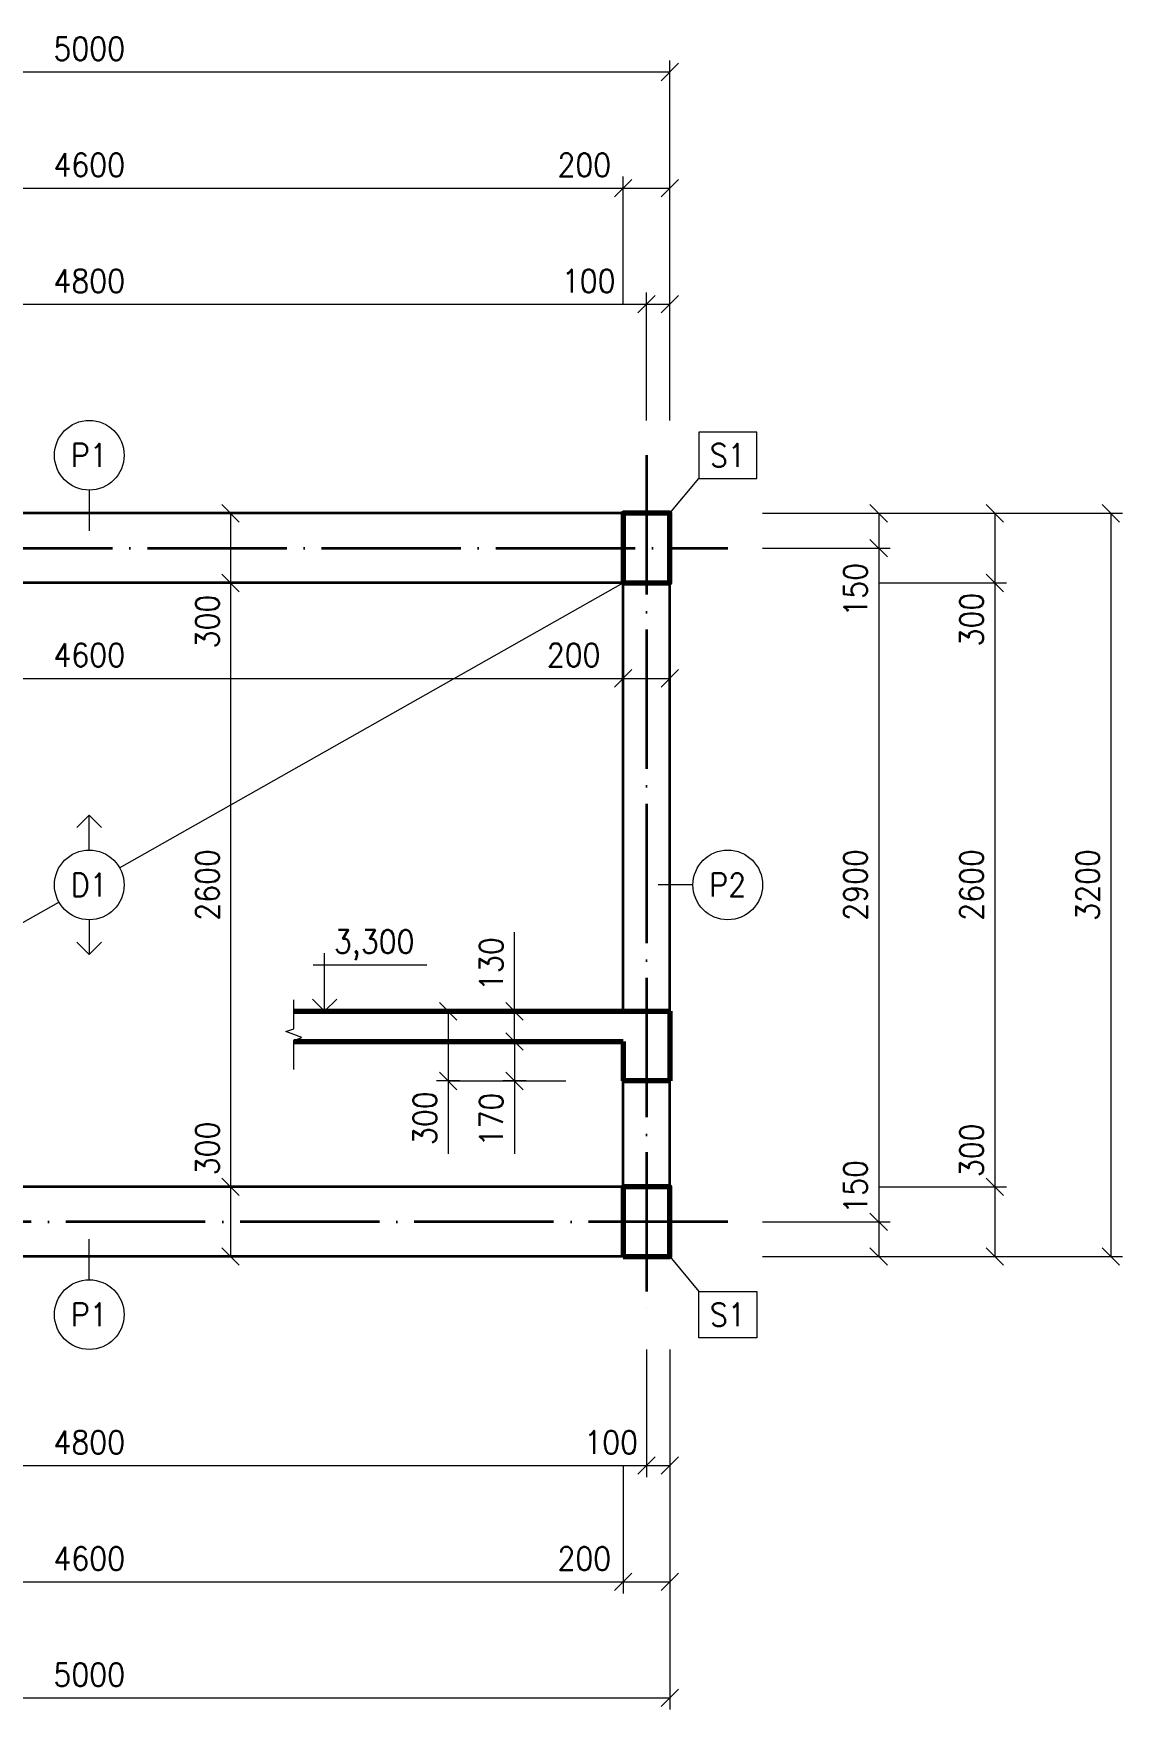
# Model space of a CAD drawing. Header units: millimetres. Extents: x 12191 to 26296, y 7885 to 15101.
# Drawn here: x 16516 to 21206, y 7885 to 15101 of the extents above; entities that cross this region are included whole.
import ezdxf

# ---------------------------------------------------------------- set-up
doc = ezdxf.new("R2010")
doc.units = ezdxf.units.MM
doc.header["$LTSCALE"] = 25
doc.header["$MEASUREMENT"] = 0
doc.linetypes.add('ACAD_ISO04W100', pattern=[30, 24, -3, 0, -3])
for name, color, linetype, lineweight in [('0.18', 51, 'Continuous', 18), ('0.25', 7, 'Continuous', 25), ('0.35', 6, 'Continuous', 35), ('0.7', 30, 'Continuous', 70)]:
    doc.layers.add(name, color=color, linetype=linetype, lineweight=lineweight)
doc.styles.add('MyTextStyle', font='romans.shx', dxfattribs={"width": 0.9})
doc.dimstyles.new('Standard SK ext', dxfattribs={"dimtxt": 100, "dimasz": 75, "dimexe": 50, "dimexo": 0, "dimgap": 50, "dimtad": 1, "dimdec": 0, "dimrnd": 5, "dimzin": 0, "dimdsep": 46, "dimtxsty": 'MyTextStyle', "dimblk": 'OBLIQUE', "dimcen": 0, "dimclrd": 51, "dimclre": 51, "dimadec": 0, "dimazin": 0, "dimtfac": 1, "dimtdec": 0, "dimtofl": 0, "dimtmove": 0, "dimatfit": 2, "dimfxl": 500, "dimfxlon": 1, "dimtolj": 1, "dimtzin": 0, "dimlwd": 18, "dimlwe": 18, "dimarcsym": 0})
doc.dimstyles.new('Standard SK int', dxfattribs={"dimtxt": 100, "dimasz": 75, "dimexe": 50, "dimexo": 0, "dimgap": 50, "dimtad": 1, "dimdec": 0, "dimrnd": 5, "dimzin": 0, "dimtxsty": 'MyTextStyle', "dimblk": 'OBLIQUE', "dimcen": 0, "dimclrd": 51, "dimclre": 51, "dimadec": 0, "dimazin": 1, "dimtm": 1e-09, "dimtfac": 1, "dimtdec": 0, "dimtofl": 0, "dimtmove": 0, "dimatfit": 2, "dimfxl": 50, "dimfxlon": 1, "dimtfill": 1, "dimtfillclr": 250, "dimtolj": 1, "dimtzin": 0, "dimlwd": 18, "dimlwe": 18, "dimarcsym": 0})

# ---------------------------------------------------------------- blocks, each defined once
blk = doc.blocks.new('_Oblique')
at = {"color": 0, "linetype": 'ByBlock', "lineweight": -2}
blk.add_line((-0.5, -0.5), (0.5, 0.5), dxfattribs=at)
blk = doc.blocks.new('*D2')
at = {"layer": '0.25', "color": 51, "linetype": 'Continuous', "lineweight": 18, "transparency": 16777216}
for p, q in [((14356.3, 9435.3), (14356.3, 8885.3)), ((19156.3, 9435.3), (19156.3, 8885.3)), ((14356.3, 8935.3), (19156.3, 8935.3))]:
    blk.add_line(p, q, dxfattribs=at)
at = {"layer": 'Defpoints', "color": 0, "linetype": 'Continuous', "transparency": 16777216}
for p in [(14356.3, 9935.3), (19156.3, 9935.3), (19156.3, 8935.3)]:
    blk.add_point(p, dxfattribs=at)
at = {"layer": '0.25', "color": 51, "linetype": 'Continuous', "lineweight": 18, "transparency": 16777216, "xscale": 75, "yscale": 75, "zscale": 75, "rotation": 180}
blk.add_blockref('_Oblique', (14356.3, 8935.3), dxfattribs=at)
at = {"layer": '0.25', "color": 51, "linetype": 'Continuous', "lineweight": 18, "transparency": 16777216, "xscale": 75, "yscale": 75, "zscale": 75}
blk.add_blockref('_Oblique', (19156.3, 8935.3), dxfattribs=at)
at = {"layer": '0.25', "color": 0, "linetype": 'Continuous', "transparency": 16777216, "insert": (16756.3, 9035.3), "char_height": 100, "attachment_point": 5, "style": 'MyTextStyle'}
blk.add_mtext('\\A1;4800', dxfattribs=at)
blk = doc.blocks.new('*D3')
at = {"layer": '0.25', "color": 51, "linetype": 'Continuous', "lineweight": 18, "transparency": 16777216}
for p, q in [((19156.3, 9435.3), (19156.3, 8885.3)), ((19256.3, 9435.3), (19256.3, 8885.3)), ((19156.3, 8935.3), (19256.3, 8935.3))]:
    blk.add_line(p, q, dxfattribs=at)
at = {"layer": 'Defpoints', "color": 0, "linetype": 'Continuous', "transparency": 16777216}
for p in [(19156.3, 9935.3), (19256.3, 9935.3), (19256.3, 8935.3)]:
    blk.add_point(p, dxfattribs=at)
at = {"layer": '0.25', "color": 51, "linetype": 'Continuous', "lineweight": 18, "transparency": 16777216, "xscale": 75, "yscale": 75, "zscale": 75, "rotation": 180}
blk.add_blockref('_Oblique', (19156.3, 8935.3), dxfattribs=at)
at = {"layer": '0.25', "color": 51, "linetype": 'Continuous', "lineweight": 18, "transparency": 16777216, "xscale": 75, "yscale": 75, "zscale": 75}
blk.add_blockref('_Oblique', (19256.3, 8935.3), dxfattribs=at)
at = {"layer": '0.25', "color": 0, "linetype": 'Continuous', "transparency": 16777216, "insert": (19004, 9035.3), "char_height": 100, "attachment_point": 5, "style": 'MyTextStyle'}
blk.add_mtext('\\A1;100', dxfattribs=at)
blk = doc.blocks.new('*D6')
at = {"layer": '0.25', "color": 51, "linetype": 'Continuous', "lineweight": 18, "transparency": 16777216}
for p, q in [((14456.3, 8935.3), (14456.3, 8385.3)), ((19056.3, 8935.3), (19056.3, 8385.3)), ((14456.3, 8435.3), (19056.3, 8435.3))]:
    blk.add_line(p, q, dxfattribs=at)
at = {"layer": 'Defpoints', "color": 0, "linetype": 'Continuous', "transparency": 16777216}
for p in [(14456.3, 9893.4), (19056.3, 9893.4), (19056.3, 8435.3)]:
    blk.add_point(p, dxfattribs=at)
at = {"layer": '0.25', "color": 51, "linetype": 'Continuous', "lineweight": 18, "transparency": 16777216, "xscale": 75, "yscale": 75, "zscale": 75, "rotation": 180}
blk.add_blockref('_Oblique', (14456.3, 8435.3), dxfattribs=at)
at = {"layer": '0.25', "color": 51, "linetype": 'Continuous', "lineweight": 18, "transparency": 16777216, "xscale": 75, "yscale": 75, "zscale": 75}
blk.add_blockref('_Oblique', (19056.3, 8435.3), dxfattribs=at)
at = {"layer": '0.25', "color": 0, "linetype": 'Continuous', "transparency": 16777216, "insert": (16756.3, 8535.3), "char_height": 100, "attachment_point": 5, "style": 'MyTextStyle'}
blk.add_mtext('\\A1;4600', dxfattribs=at)
blk = doc.blocks.new('*D7')
at = {"layer": '0.25', "color": 51, "linetype": 'Continuous', "lineweight": 18, "transparency": 16777216}
for p, q in [((19056.3, 8935.3), (19056.3, 8385.3)), ((19256.3, 8935.3), (19256.3, 8385.3)), ((19056.3, 8435.3), (19256.3, 8435.3))]:
    blk.add_line(p, q, dxfattribs=at)
at = {"layer": 'Defpoints', "color": 0, "linetype": 'Continuous', "transparency": 16777216}
for p in [(19056.3, 9893.4), (19256.3, 9893.4), (19256.3, 8435.3)]:
    blk.add_point(p, dxfattribs=at)
at = {"layer": '0.25', "color": 51, "linetype": 'Continuous', "lineweight": 18, "transparency": 16777216, "xscale": 75, "yscale": 75, "zscale": 75, "rotation": 180}
blk.add_blockref('_Oblique', (19056.3, 8435.3), dxfattribs=at)
at = {"layer": '0.25', "color": 51, "linetype": 'Continuous', "lineweight": 18, "transparency": 16777216, "xscale": 75, "yscale": 75, "zscale": 75}
blk.add_blockref('_Oblique', (19256.3, 8435.3), dxfattribs=at)
at = {"layer": '0.25', "color": 0, "linetype": 'Continuous', "transparency": 16777216, "insert": (18888.5, 8535.3), "char_height": 100, "attachment_point": 5, "style": 'MyTextStyle'}
blk.add_mtext('\\A1;200', dxfattribs=at)
blk = doc.blocks.new('*D8')
at = {"layer": '0.25', "color": 51, "linetype": 'Continuous', "lineweight": 18, "transparency": 16777216}
for p, q in [((14256.3, 8435.3), (14256.3, 7885.3)), ((19256.3, 8435.3), (19256.3, 7885.3)), ((14256.3, 7935.3), (19256.3, 7935.3))]:
    blk.add_line(p, q, dxfattribs=at)
at = {"layer": 'Defpoints', "color": 0, "linetype": 'Continuous', "transparency": 16777216}
for p in [(14256.3, 9935.3), (19256.3, 9935.3), (19256.3, 7935.3)]:
    blk.add_point(p, dxfattribs=at)
at = {"layer": '0.25', "color": 51, "linetype": 'Continuous', "lineweight": 18, "transparency": 16777216, "xscale": 75, "yscale": 75, "zscale": 75, "rotation": 180}
blk.add_blockref('_Oblique', (14256.3, 7935.3), dxfattribs=at)
at = {"layer": '0.25', "color": 51, "linetype": 'Continuous', "lineweight": 18, "transparency": 16777216, "xscale": 75, "yscale": 75, "zscale": 75}
blk.add_blockref('_Oblique', (19256.3, 7935.3), dxfattribs=at)
at = {"layer": '0.25', "color": 0, "linetype": 'Continuous', "transparency": 16777216, "insert": (16756.3, 8035.3), "char_height": 100, "attachment_point": 5, "style": 'MyTextStyle'}
blk.add_mtext('\\A1;5000', dxfattribs=at)
blk = doc.blocks.new('*D13')
at = {"layer": '0.25', "color": 51, "linetype": 'Continuous', "lineweight": 18, "transparency": 16777216}
for p, q in [((14356.3, 13435.3), (14356.3, 13985.3)), ((14356.3, 13935.3), (19156.3, 13935.3)), ((19156.3, 13435.3), (19156.3, 13985.3))]:
    blk.add_line(p, q, dxfattribs=at)
at = {"layer": 'Defpoints', "color": 0, "linetype": 'Continuous', "transparency": 16777216}
for p in [(19156.3, 13935.3), (14356.3, 12935.3), (19156.3, 12935.3)]:
    blk.add_point(p, dxfattribs=at)
at = {"layer": '0.25', "color": 51, "linetype": 'Continuous', "lineweight": 18, "transparency": 16777216, "xscale": 75, "yscale": 75, "zscale": 75, "rotation": 180}
blk.add_blockref('_Oblique', (14356.3, 13935.3), dxfattribs=at)
at = {"layer": '0.25', "color": 51, "linetype": 'Continuous', "lineweight": 18, "transparency": 16777216, "xscale": 75, "yscale": 75, "zscale": 75}
blk.add_blockref('_Oblique', (19156.3, 13935.3), dxfattribs=at)
at = {"layer": '0.25', "color": 0, "linetype": 'Continuous', "transparency": 16777216, "insert": (16756.3, 14035.3), "char_height": 100, "attachment_point": 5, "style": 'MyTextStyle'}
blk.add_mtext('\\A1;4800', dxfattribs=at)
blk = doc.blocks.new('*D14')
at = {"layer": '0.25', "color": 51, "linetype": 'Continuous', "lineweight": 18, "transparency": 16777216}
for p, q in [((18748, 13935.3), (19156.3, 13935.3)), ((19156.3, 13435.3), (19156.3, 13985.3)), ((19156.3, 13935.3), (19256.3, 13935.3)), ((19256.3, 13435.3), (19256.3, 13985.3))]:
    blk.add_line(p, q, dxfattribs=at)
at = {"layer": 'Defpoints', "color": 0, "linetype": 'Continuous', "transparency": 16777216}
for p in [(19256.3, 13935.3), (19156.3, 12935.3), (19256.3, 12935.3)]:
    blk.add_point(p, dxfattribs=at)
at = {"layer": '0.25', "color": 51, "linetype": 'Continuous', "lineweight": 18, "transparency": 16777216, "xscale": 75, "yscale": 75, "zscale": 75, "rotation": 180}
blk.add_blockref('_Oblique', (19156.3, 13935.3), dxfattribs=at)
at = {"layer": '0.25', "color": 51, "linetype": 'Continuous', "lineweight": 18, "transparency": 16777216, "xscale": 75, "yscale": 75, "zscale": 75}
blk.add_blockref('_Oblique', (19256.3, 13935.3), dxfattribs=at)
at = {"layer": '0.25', "color": 0, "linetype": 'Continuous', "transparency": 16777216, "insert": (18907.3, 14035.3), "char_height": 100, "attachment_point": 5, "style": 'MyTextStyle'}
blk.add_mtext('\\A1;100', dxfattribs=at)
blk = doc.blocks.new('*D11')
at = {"layer": '0.25', "color": 51, "linetype": 'Continuous', "lineweight": 18, "transparency": 16777216}
for p, q in [((14456.3, 13935.3), (14456.3, 14485.3)), ((14456.3, 14435.3), (19056.3, 14435.3)), ((19056.3, 13935.3), (19056.3, 14485.3))]:
    blk.add_line(p, q, dxfattribs=at)
at = {"layer": 'Defpoints', "color": 0, "linetype": 'Continuous', "transparency": 16777216}
for p in [(19056.3, 14435.3), (14456.3, 12977.3), (19056.3, 12977.3)]:
    blk.add_point(p, dxfattribs=at)
at = {"layer": '0.25', "color": 51, "linetype": 'Continuous', "lineweight": 18, "transparency": 16777216, "xscale": 75, "yscale": 75, "zscale": 75, "rotation": 180}
blk.add_blockref('_Oblique', (14456.3, 14435.3), dxfattribs=at)
at = {"layer": '0.25', "color": 51, "linetype": 'Continuous', "lineweight": 18, "transparency": 16777216, "xscale": 75, "yscale": 75, "zscale": 75}
blk.add_blockref('_Oblique', (19056.3, 14435.3), dxfattribs=at)
at = {"layer": '0.25', "color": 0, "linetype": 'Continuous', "transparency": 16777216, "insert": (16756.3, 14535.3), "char_height": 100, "attachment_point": 5, "style": 'MyTextStyle'}
blk.add_mtext('\\A1;4600', dxfattribs=at)
blk = doc.blocks.new('*D9')
at = {"layer": '0.25', "color": 51, "linetype": 'Continuous', "lineweight": 18, "transparency": 16777216}
for p, q in [((19056.3, 13935.3), (19056.3, 14485.3)), ((19056.3, 14435.3), (19256.3, 14435.3)), ((19256.3, 13935.3), (19256.3, 14485.3))]:
    blk.add_line(p, q, dxfattribs=at)
at = {"layer": 'Defpoints', "color": 0, "linetype": 'Continuous', "transparency": 16777216}
for p in [(19256.3, 14435.3), (19056.3, 12977.3), (19256.3, 12977.3)]:
    blk.add_point(p, dxfattribs=at)
at = {"layer": '0.25', "color": 51, "linetype": 'Continuous', "lineweight": 18, "transparency": 16777216, "xscale": 75, "yscale": 75, "zscale": 75, "rotation": 180}
blk.add_blockref('_Oblique', (19056.3, 14435.3), dxfattribs=at)
at = {"layer": '0.25', "color": 51, "linetype": 'Continuous', "lineweight": 18, "transparency": 16777216, "xscale": 75, "yscale": 75, "zscale": 75}
blk.add_blockref('_Oblique', (19256.3, 14435.3), dxfattribs=at)
at = {"layer": '0.25', "color": 0, "linetype": 'Continuous', "transparency": 16777216, "insert": (18888.5, 14535.3), "char_height": 100, "attachment_point": 5, "style": 'MyTextStyle'}
blk.add_mtext('\\A1;200', dxfattribs=at)
blk = doc.blocks.new('*D12')
at = {"layer": '0.25', "color": 51, "linetype": 'Continuous', "lineweight": 18, "transparency": 16777216}
for p, q in [((14256.3, 14435.3), (14256.3, 14985.3)), ((19256.3, 14435.3), (19256.3, 14985.3)), ((14256.3, 14935.3), (19256.3, 14935.3))]:
    blk.add_line(p, q, dxfattribs=at)
at = {"layer": 'Defpoints', "color": 0, "linetype": 'Continuous', "transparency": 16777216}
for p in [(19256.3, 14935.3), (14256.3, 12935.3), (19256.3, 12935.3)]:
    blk.add_point(p, dxfattribs=at)
at = {"layer": '0.25', "color": 51, "linetype": 'Continuous', "lineweight": 18, "transparency": 16777216, "xscale": 75, "yscale": 75, "zscale": 75, "rotation": 180}
blk.add_blockref('_Oblique', (14256.3, 14935.3), dxfattribs=at)
at = {"layer": '0.25', "color": 51, "linetype": 'Continuous', "lineweight": 18, "transparency": 16777216, "xscale": 75, "yscale": 75, "zscale": 75}
blk.add_blockref('_Oblique', (19256.3, 14935.3), dxfattribs=at)
at = {"layer": '0.25', "color": 0, "linetype": 'Continuous', "transparency": 16777216, "insert": (16756.3, 15035.3), "char_height": 100, "attachment_point": 5, "style": 'MyTextStyle'}
blk.add_mtext('\\A1;5000', dxfattribs=at)
blk = doc.blocks.new('*D16')
at = {"layer": '0.25', "color": 51, "linetype": 'Continuous', "lineweight": 18, "transparency": 16777216}
for p, q in [((19656.3, 13035.3), (20206.3, 13035.3)), ((20156.3, 13035.3), (20156.3, 12885.3)), ((19656.3, 12885.3), (20206.3, 12885.3))]:
    blk.add_line(p, q, dxfattribs=at)
at = {"layer": 'Defpoints', "color": 0, "linetype": 'Continuous', "transparency": 16777216}
for p in [(19156.3, 13035.3), (19156.3, 12885.3), (20156.3, 12885.3)]:
    blk.add_point(p, dxfattribs=at)
at = {"layer": '0.25', "color": 51, "linetype": 'Continuous', "lineweight": 18, "transparency": 16777216, "xscale": 75, "yscale": 75, "zscale": 75}
for p, rotation in [((20156.3, 13035.3), 90), ((20156.3, 12885.3), 270)]:
    blk.add_blockref('_Oblique', p, dxfattribs=dict(at, rotation=rotation))
at = {"layer": '0.25', "color": 0, "linetype": 'Continuous', "transparency": 16777216, "insert": (20056.3, 12705.9), "char_height": 100, "attachment_point": 5, "rotation": 90, "style": 'MyTextStyle'}
blk.add_mtext('\\A1;150', dxfattribs=at)
blk = doc.blocks.new('*D17')
at = {"layer": '0.25', "color": 51, "linetype": 'Continuous', "lineweight": 18, "transparency": 16777216}
for p, q in [((19656.3, 12885.3), (20206.3, 12885.3)), ((20156.3, 12885.3), (20156.3, 9985.3)), ((19656.3, 9985.3), (20206.3, 9985.3))]:
    blk.add_line(p, q, dxfattribs=at)
at = {"layer": 'Defpoints', "color": 0, "linetype": 'Continuous', "transparency": 16777216}
for p in [(19156.3, 12885.3), (19156.3, 9985.3), (20156.3, 9985.3)]:
    blk.add_point(p, dxfattribs=at)
at = {"layer": '0.25', "color": 51, "linetype": 'Continuous', "lineweight": 18, "transparency": 16777216, "xscale": 75, "yscale": 75, "zscale": 75}
for p, rotation in [((20156.3, 12885.3), 90), ((20156.3, 9985.3), 270)]:
    blk.add_blockref('_Oblique', p, dxfattribs=dict(at, rotation=rotation))
at = {"layer": '0.25', "color": 0, "linetype": 'Continuous', "transparency": 16777216, "insert": (20056.3, 11435.3), "char_height": 100, "attachment_point": 5, "rotation": 90, "style": 'MyTextStyle'}
blk.add_mtext('\\A1;2900', dxfattribs=at)
blk = doc.blocks.new('*D18')
at = {"layer": '0.25', "color": 51, "linetype": 'Continuous', "lineweight": 18, "transparency": 16777216}
for p, q in [((19656.3, 9985.3), (20206.3, 9985.3)), ((20156.3, 9985.3), (20156.3, 9835.3)), ((19656.3, 9835.3), (20206.3, 9835.3))]:
    blk.add_line(p, q, dxfattribs=at)
at = {"layer": 'Defpoints', "color": 0, "linetype": 'Continuous', "transparency": 16777216}
for p in [(19156.3, 9985.3), (19156.3, 9835.3), (20156.3, 9835.3)]:
    blk.add_point(p, dxfattribs=at)
at = {"layer": '0.25', "color": 51, "linetype": 'Continuous', "lineweight": 18, "transparency": 16777216, "xscale": 75, "yscale": 75, "zscale": 75}
for p, rotation in [((20156.3, 9985.3), 90), ((20156.3, 9835.3), 270)]:
    blk.add_blockref('_Oblique', p, dxfattribs=dict(at, rotation=rotation))
at = {"layer": '0.25', "color": 0, "linetype": 'Continuous', "transparency": 16777216, "insert": (20056.3, 10135.3), "char_height": 100, "attachment_point": 5, "rotation": 90, "style": 'MyTextStyle'}
blk.add_mtext('\\A1;150', dxfattribs=at)
blk = doc.blocks.new('*D19')
at = {"layer": '0.25', "color": 51, "linetype": 'Continuous', "lineweight": 18, "transparency": 16777216}
for p, q in [((20156.3, 13035.3), (20706.3, 13035.3)), ((20656.3, 13035.3), (20656.3, 12735.3)), ((20156.3, 12735.3), (20706.3, 12735.3))]:
    blk.add_line(p, q, dxfattribs=at)
at = {"layer": 'Defpoints', "color": 0, "linetype": 'Continuous', "transparency": 16777216}
for p in [(19156.3, 13035.3), (19156.3, 12735.3), (20656.3, 12735.3)]:
    blk.add_point(p, dxfattribs=at)
at = {"layer": '0.25', "color": 51, "linetype": 'Continuous', "lineweight": 18, "transparency": 16777216, "xscale": 75, "yscale": 75, "zscale": 75}
for p, rotation in [((20656.3, 13035.3), 90), ((20656.3, 12735.3), 270)]:
    blk.add_blockref('_Oblique', p, dxfattribs=dict(at, rotation=rotation))
at = {"layer": '0.25', "color": 0, "linetype": 'Continuous', "transparency": 16777216, "insert": (20556.3, 12577.6), "char_height": 100, "attachment_point": 5, "rotation": 90, "style": 'MyTextStyle'}
blk.add_mtext('\\A1;300', dxfattribs=at)
blk = doc.blocks.new('*D20')
at = {"layer": '0.25', "color": 51, "linetype": 'Continuous', "lineweight": 18, "transparency": 16777216}
for p, q in [((20156.3, 12735.3), (20706.3, 12735.3)), ((20656.3, 12735.3), (20656.3, 10135.3)), ((20156.3, 10135.3), (20706.3, 10135.3))]:
    blk.add_line(p, q, dxfattribs=at)
at = {"layer": 'Defpoints', "color": 0, "linetype": 'Continuous', "transparency": 16777216}
for p in [(19156.3, 12735.3), (19156.3, 10135.3), (20656.3, 10135.3)]:
    blk.add_point(p, dxfattribs=at)
at = {"layer": '0.25', "color": 51, "linetype": 'Continuous', "lineweight": 18, "transparency": 16777216, "xscale": 75, "yscale": 75, "zscale": 75}
for p, rotation in [((20656.3, 12735.3), 90), ((20656.3, 10135.3), 270)]:
    blk.add_blockref('_Oblique', p, dxfattribs=dict(at, rotation=rotation))
at = {"layer": '0.25', "color": 0, "linetype": 'Continuous', "transparency": 16777216, "insert": (20556.3, 11435.3), "char_height": 100, "attachment_point": 5, "rotation": 90, "style": 'MyTextStyle'}
blk.add_mtext('\\A1;2600', dxfattribs=at)
blk = doc.blocks.new('*D21')
at = {"layer": '0.25', "color": 51, "linetype": 'Continuous', "lineweight": 18, "transparency": 16777216}
for p, q in [((20156.3, 10135.3), (20706.3, 10135.3)), ((20656.3, 10135.3), (20656.3, 9835.3)), ((20156.3, 9835.3), (20706.3, 9835.3))]:
    blk.add_line(p, q, dxfattribs=at)
at = {"layer": 'Defpoints', "color": 0, "linetype": 'Continuous', "transparency": 16777216}
for p in [(19156.3, 10135.3), (19156.3, 9835.3), (20656.3, 9835.3)]:
    blk.add_point(p, dxfattribs=at)
at = {"layer": '0.25', "color": 51, "linetype": 'Continuous', "lineweight": 18, "transparency": 16777216, "xscale": 75, "yscale": 75, "zscale": 75}
for p, rotation in [((20656.3, 10135.3), 90), ((20656.3, 9835.3), 270)]:
    blk.add_blockref('_Oblique', p, dxfattribs=dict(at, rotation=rotation))
at = {"layer": '0.25', "color": 0, "linetype": 'Continuous', "transparency": 16777216, "insert": (20556.3, 10292.8), "char_height": 100, "attachment_point": 5, "rotation": 90, "style": 'MyTextStyle'}
blk.add_mtext('\\A1;300', dxfattribs=at)
blk = doc.blocks.new('*D22')
at = {"layer": '0.25', "color": 51, "linetype": 'Continuous', "lineweight": 18, "transparency": 16777216}
for p, q in [((20656.3, 13035.3), (21206.3, 13035.3)), ((21156.3, 13035.3), (21156.3, 9835.3)), ((20656.3, 9835.3), (21206.3, 9835.3))]:
    blk.add_line(p, q, dxfattribs=at)
at = {"layer": 'Defpoints', "color": 0, "linetype": 'Continuous', "transparency": 16777216}
for p in [(19156.3, 13035.3), (19156.3, 9835.3), (21156.3, 9835.3)]:
    blk.add_point(p, dxfattribs=at)
at = {"layer": '0.25', "color": 51, "linetype": 'Continuous', "lineweight": 18, "transparency": 16777216, "xscale": 75, "yscale": 75, "zscale": 75}
for p, rotation in [((21156.3, 13035.3), 90), ((21156.3, 9835.3), 270)]:
    blk.add_blockref('_Oblique', p, dxfattribs=dict(at, rotation=rotation))
at = {"layer": '0.25', "color": 0, "linetype": 'Continuous', "transparency": 16777216, "insert": (21056.3, 11435.3), "char_height": 100, "attachment_point": 5, "rotation": 90, "style": 'MyTextStyle'}
blk.add_mtext('\\A1;3200', dxfattribs=at)
blk = doc.blocks.new('*D31')
at = {"layer": '0.25', "color": 51, "linetype": 'Continuous', "lineweight": 18, "transparency": 16777216}
for p, q in [((14456.3, 12374.8), (14456.3, 12274.8)), ((19056.3, 12374.8), (19056.3, 12274.8)), ((14456.3, 12324.8), (19056.3, 12324.8))]:
    blk.add_line(p, q, dxfattribs=at)
at = {"layer": 'Defpoints', "color": 0, "linetype": 'Continuous', "transparency": 16777216}
for p in [(14456.3, 12735.3), (19056.3, 12735.3), (19056.3, 12324.8)]:
    blk.add_point(p, dxfattribs=at)
at = {"layer": '0.25', "color": 51, "linetype": 'Continuous', "lineweight": 18, "transparency": 16777216, "xscale": 75, "yscale": 75, "zscale": 75, "rotation": 180}
blk.add_blockref('_Oblique', (14456.3, 12324.8), dxfattribs=at)
at = {"layer": '0.25', "color": 51, "linetype": 'Continuous', "lineweight": 18, "transparency": 16777216, "xscale": 75, "yscale": 75, "zscale": 75}
blk.add_blockref('_Oblique', (19056.3, 12324.8), dxfattribs=at)
at = {"layer": '0.25', "color": 0, "linetype": 'Continuous', "transparency": 16777216, "insert": (16756.3, 12424.8), "char_height": 100, "attachment_point": 5, "style": 'MyTextStyle', "bg_fill": 3, "box_fill_scale": 1.25, "bg_fill_color": 256, "bg_fill_true_color": 13158600, "bg_fill_transparency": 0}
blk.add_mtext('\\A1;4600', dxfattribs=at)
blk = doc.blocks.new('*D32')
at = {"layer": '0.25', "color": 51, "linetype": 'Continuous', "lineweight": 18, "transparency": 16777216}
for p, q in [((19056.3, 12374.8), (19056.3, 12274.8)), ((19256.3, 12374.8), (19256.3, 12274.8)), ((19056.3, 12324.8), (19256.3, 12324.8))]:
    blk.add_line(p, q, dxfattribs=at)
at = {"layer": 'Defpoints', "color": 0, "linetype": 'Continuous', "transparency": 16777216}
for p in [(19056.3, 12735.3), (19256.3, 12735.3), (19256.3, 12324.8)]:
    blk.add_point(p, dxfattribs=at)
at = {"layer": '0.25', "color": 51, "linetype": 'Continuous', "lineweight": 18, "transparency": 16777216, "xscale": 75, "yscale": 75, "zscale": 75}
blk.add_blockref('_Oblique', (19256.3, 12324.8), dxfattribs=at)
at = {"layer": '0.25', "color": 0, "linetype": 'Continuous', "transparency": 16777216, "insert": (18842.5, 12424.8), "char_height": 100, "attachment_point": 5, "style": 'MyTextStyle', "bg_fill": 3, "box_fill_scale": 1.25, "bg_fill_color": 256, "bg_fill_true_color": 13158600, "bg_fill_transparency": 0}
blk.add_mtext('\\A1;200', dxfattribs=at)
at = {"layer": '0.25', "color": 51, "linetype": 'Continuous', "lineweight": 18, "transparency": 16777216, "xscale": 75, "yscale": 75, "zscale": 75, "rotation": 180}
blk.add_blockref('_Oblique', (19056.3, 12324.8), dxfattribs=at)
blk = doc.blocks.new('*D33')
at = {"layer": '0.25', "color": 51, "linetype": 'Continuous', "lineweight": 18, "transparency": 16777216}
for p, q in [((17415.1, 13035.3), (17315.1, 13035.3)), ((17365.1, 13035.3), (17365.1, 12735.3)), ((17415.1, 12735.3), (17315.1, 12735.3))]:
    blk.add_line(p, q, dxfattribs=at)
at = {"layer": 'Defpoints', "color": 0, "linetype": 'Continuous', "transparency": 16777216}
for p in [(19056.3, 13035.3), (19056.3, 12735.3)]:
    blk.add_point(p, dxfattribs=at)
at = {"layer": '0.25', "color": 51, "linetype": 'Continuous', "lineweight": 18, "transparency": 16777216, "xscale": 75, "yscale": 75, "zscale": 75, "rotation": 90}
blk.add_blockref('_Oblique', (17365.1, 13035.3), dxfattribs=at)
at = {"layer": '0.25', "color": 0, "linetype": 'Continuous', "transparency": 16777216, "insert": (17265.1, 12569.2), "char_height": 100, "attachment_point": 5, "rotation": 90, "style": 'MyTextStyle', "bg_fill": 3, "box_fill_scale": 1.25, "bg_fill_color": 256, "bg_fill_true_color": 13158600, "bg_fill_transparency": 0}
blk.add_mtext('\\A1;300', dxfattribs=at)
at = {"layer": 'Defpoints', "color": 0, "linetype": 'Continuous', "transparency": 16777216}
blk.add_point((17365.1, 12735.3), dxfattribs=at)
at = {"layer": '0.25', "color": 51, "linetype": 'Continuous', "lineweight": 18, "transparency": 16777216, "xscale": 75, "yscale": 75, "zscale": 75, "rotation": 270}
blk.add_blockref('_Oblique', (17365.1, 12735.3), dxfattribs=at)
blk = doc.blocks.new('*D34')
at = {"layer": '0.25', "color": 51, "linetype": 'Continuous', "lineweight": 18, "transparency": 16777216}
for p, q in [((17415.1, 12735.3), (17315.1, 12735.3)), ((17365.1, 12735.3), (17365.1, 10135.3)), ((17415.1, 10135.3), (17315.1, 10135.3))]:
    blk.add_line(p, q, dxfattribs=at)
at = {"layer": 'Defpoints', "color": 0, "linetype": 'Continuous', "transparency": 16777216}
for p in [(19056.3, 12735.3), (17365.1, 10135.3), (19056.3, 10135.3)]:
    blk.add_point(p, dxfattribs=at)
at = {"layer": '0.25', "color": 51, "linetype": 'Continuous', "lineweight": 18, "transparency": 16777216, "xscale": 75, "yscale": 75, "zscale": 75}
for p, rotation in [((17365.1, 12735.3), 90), ((17365.1, 10135.3), 270)]:
    blk.add_blockref('_Oblique', p, dxfattribs=dict(at, rotation=rotation))
at = {"layer": '0.25', "color": 0, "linetype": 'Continuous', "transparency": 16777216, "insert": (17265.1, 11435.3), "char_height": 100, "attachment_point": 5, "rotation": 90, "style": 'MyTextStyle', "bg_fill": 3, "box_fill_scale": 1.25, "bg_fill_color": 256, "bg_fill_true_color": 13158600, "bg_fill_transparency": 0}
blk.add_mtext('\\A1;2600', dxfattribs=at)
blk = doc.blocks.new('*D35')
at = {"layer": '0.25', "color": 51, "linetype": 'Continuous', "lineweight": 18, "transparency": 16777216}
for p, q in [((17415.1, 10135.3), (17315.1, 10135.3)), ((17365.1, 10135.3), (17365.1, 9835.3)), ((17415.1, 9835.3), (17315.1, 9835.3))]:
    blk.add_line(p, q, dxfattribs=at)
at = {"layer": 'Defpoints', "color": 0, "linetype": 'Continuous', "transparency": 16777216}
for p in [(19056.3, 10135.3), (17365.1, 9835.3), (19056.3, 9835.3)]:
    blk.add_point(p, dxfattribs=at)
at = {"layer": '0.25', "color": 51, "linetype": 'Continuous', "lineweight": 18, "transparency": 16777216, "xscale": 75, "yscale": 75, "zscale": 75, "rotation": 270}
blk.add_blockref('_Oblique', (17365.1, 9835.3), dxfattribs=at)
at = {"layer": '0.25', "color": 0, "linetype": 'Continuous', "transparency": 16777216, "insert": (17265.1, 10301), "char_height": 100, "attachment_point": 5, "rotation": 90, "style": 'MyTextStyle', "bg_fill": 3, "box_fill_scale": 1.25, "bg_fill_color": 256, "bg_fill_true_color": 13158600, "bg_fill_transparency": 0}
blk.add_mtext('\\A1;300', dxfattribs=at)
at = {"layer": '0.25', "color": 51, "linetype": 'Continuous', "lineweight": 18, "transparency": 16777216, "xscale": 75, "yscale": 75, "zscale": 75, "rotation": 90}
blk.add_blockref('_Oblique', (17365.1, 10135.3), dxfattribs=at)
blk = doc.blocks.new('*D42')
at = {"layer": '0.25', "color": 51, "linetype": 'Continuous', "lineweight": 18, "transparency": 16777216}
for p, q in [((18351.7, 10891.2), (18251.7, 10891.2)), ((18301.7, 10891.2), (18301.7, 10591.2)), ((18351.7, 10591.2), (18251.7, 10591.2))]:
    blk.add_line(p, q, dxfattribs=at)
at = {"layer": 'Defpoints', "color": 0, "linetype": 'Continuous', "transparency": 16777216}
for p in [(19256.3, 10891.2), (19256.3, 10591.2)]:
    blk.add_point(p, dxfattribs=at)
at = {"layer": '0.25', "color": 51, "linetype": 'Continuous', "lineweight": 18, "transparency": 16777216, "xscale": 75, "yscale": 75, "zscale": 75, "rotation": 90}
blk.add_blockref('_Oblique', (18301.7, 10891.2), dxfattribs=at)
at = {"layer": '0.25', "color": 0, "linetype": 'Continuous', "transparency": 16777216, "insert": (18201.7, 10430.9), "char_height": 100, "attachment_point": 5, "rotation": 90, "style": 'MyTextStyle', "bg_fill": 3, "box_fill_scale": 1.25, "bg_fill_color": 256, "bg_fill_true_color": 13158600, "bg_fill_transparency": 0}
blk.add_mtext('\\A1;300', dxfattribs=at)
at = {"layer": 'Defpoints', "color": 0, "linetype": 'Continuous', "transparency": 16777216}
blk.add_point((18301.7, 10591.2), dxfattribs=at)
at = {"layer": '0.25', "color": 51, "linetype": 'Continuous', "lineweight": 18, "transparency": 16777216, "xscale": 75, "yscale": 75, "zscale": 75, "rotation": 270}
blk.add_blockref('_Oblique', (18301.7, 10591.2), dxfattribs=at)
blk = doc.blocks.new('*D43')
at = {"layer": '0.25', "color": 51, "linetype": 'Continuous', "lineweight": 18, "transparency": 16777216}
for p, q in [((18637.4, 10891.2), (18537.4, 10891.2)), ((18587.4, 10761.2), (18587.4, 10891.2)), ((18637.4, 10761.2), (18537.4, 10761.2))]:
    blk.add_line(p, q, dxfattribs=at)
at = {"layer": 'Defpoints', "color": 0, "linetype": 'Continuous', "transparency": 16777216}
for p in [(18587.4, 10891.2), (19256.3, 10891.2), (19056.3, 10761.2)]:
    blk.add_point(p, dxfattribs=at)
at = {"layer": '0.25', "color": 51, "linetype": 'Continuous', "lineweight": 18, "transparency": 16777216, "xscale": 75, "yscale": 75, "zscale": 75, "rotation": 270}
blk.add_blockref('_Oblique', (18587.4, 10761.2), dxfattribs=at)
at = {"layer": '0.25', "color": 0, "linetype": 'Continuous', "transparency": 16777216, "insert": (18487.4, 11094.4), "char_height": 100, "attachment_point": 5, "rotation": 90, "style": 'MyTextStyle', "bg_fill": 3, "box_fill_scale": 1.25, "bg_fill_color": 256, "bg_fill_true_color": 13158600, "bg_fill_transparency": 0}
blk.add_mtext('\\A1;130', dxfattribs=at)
at = {"layer": '0.25', "color": 51, "linetype": 'Continuous', "lineweight": 18, "transparency": 16777216, "xscale": 75, "yscale": 75, "zscale": 75, "rotation": 90}
blk.add_blockref('_Oblique', (18587.4, 10891.2), dxfattribs=at)
blk = doc.blocks.new('*D44')
at = {"layer": '0.25', "color": 51, "linetype": 'Continuous', "lineweight": 18, "transparency": 16777216}
for p, q in [((18637.4, 10761.2), (18537.4, 10761.2)), ((18587.4, 10761.2), (18587.4, 10591.2)), ((18637.4, 10591.2), (18537.4, 10591.2))]:
    blk.add_line(p, q, dxfattribs=at)
at = {"layer": 'Defpoints', "color": 0, "linetype": 'Continuous', "transparency": 16777216}
for p in [(19056.3, 10761.2), (19256.3, 10591.2)]:
    blk.add_point(p, dxfattribs=at)
at = {"layer": '0.25', "color": 51, "linetype": 'Continuous', "lineweight": 18, "transparency": 16777216, "xscale": 75, "yscale": 75, "zscale": 75, "rotation": 90}
blk.add_blockref('_Oblique', (18587.4, 10761.2), dxfattribs=at)
at = {"layer": '0.25', "color": 0, "linetype": 'Continuous', "transparency": 16777216, "insert": (18487.4, 10425.1), "char_height": 100, "attachment_point": 5, "rotation": 90, "style": 'MyTextStyle', "bg_fill": 3, "box_fill_scale": 1.25, "bg_fill_color": 256, "bg_fill_true_color": 13158600, "bg_fill_transparency": 0}
blk.add_mtext('\\A1;170', dxfattribs=at)
at = {"layer": 'Defpoints', "color": 0, "linetype": 'Continuous', "transparency": 16777216}
blk.add_point((18587.4, 10591.2), dxfattribs=at)
at = {"layer": '0.25', "color": 51, "linetype": 'Continuous', "lineweight": 18, "transparency": 16777216, "xscale": 75, "yscale": 75, "zscale": 75, "rotation": 270}
blk.add_blockref('_Oblique', (18587.4, 10591.2), dxfattribs=at)

msp = doc.modelspace()

# ---------------------------------------------------------------- linework, layer by layer
at = {"layer": '0.18', "linetype": 'Continuous'}
for p, q in [((16756.3, 13135.3), (16756.3, 12960.3)), ((19256.3, 13035.3), (19381.3, 13185.3)), ((16886.9, 11509.2), (19056.3, 12735.3)), ((16756.3, 11735.3), (16703.3, 11682.3)), ((16756.3, 11585.3), (16756.3, 11735.3)), ((16756.3, 11735.3), (16809.4, 11682.3)), ((19356.3, 11435.3), (19206.3, 11435.3)), ((14456.3, 10135.3), (16625.7, 11361.5)), ((16756.3, 11285.3), (16756.3, 11135.3)), ((16756.3, 11135.3), (16703.3, 11188.4)), ((16756.3, 11135.3), (16809.4, 11188.4)), ((16756.3, 9735.3), (16756.3, 9910.3)), ((19256.3, 9835.3), (19381.3, 9685.3))]:
    msp.add_line(p, q, dxfattribs=at)
for points in [[(19381.3, 13185.3), (19631.3, 13185.3), (19631.3, 13385.3), (19381.3, 13385.3)], [(19381.3, 9685.3), (19631.3, 9685.3), (19631.3, 9485.3), (19381.3, 9485.3)]]:
    msp.add_lwpolyline(points, close=True, dxfattribs=at)
msp.add_lwpolyline([(17637.7, 10641.2), (17637.7, 10766.2), (17672, 10778.7), (17603.3, 10803.7), (17637.7, 10816.2), (17637.7, 10941.2)], dxfattribs=at)
for centre in [(16756.3, 13285.3), (16756.3, 11435.3), (19506.3, 11435.3), (16756.3, 9585.3)]:
    msp.add_circle(centre, 150, dxfattribs=at)
at = {"layer": '0.35', "linetype": 'ACAD_ISO04W100'}
for p, q in [((19156.3, 13285.3), (19156.3, 9585.3)), ((14006.3, 12885.3), (19506.3, 12885.3)), ((19506.3, 9985.3), (14006.3, 9985.3))]:
    msp.add_line(p, q, dxfattribs=at)
at = {"layer": '0.35', "linetype": 'Continuous'}
for p, q in [((19056.3, 13035.3), (15805.8, 13035.3)), ((19056.3, 12735.3), (15805.8, 12735.3)), ((19056.3, 10891.2), (19056.3, 12735.3)), ((19256.3, 10891.2), (19256.3, 12735.3)), ((19056.3, 10135.3), (19056.3, 10591.2)), ((19256.3, 10135.3), (19256.3, 10591.2)), ((19056.3, 10135.3), (15805.8, 10135.3)), ((19056.3, 9835.3), (15805.8, 9835.3))]:
    msp.add_line(p, q, dxfattribs=at)
at = {"layer": '0.7', "linetype": 'Continuous'}
for p, q in [((17637.7, 10891.2), (19256.3, 10891.2)), ((19256.3, 10891.2), (19256.3, 10591.2)), ((17637.7, 10761.2), (19056.3, 10761.2)), ((19056.3, 10761.2), (19056.3, 10591.2)), ((19256.3, 10591.2), (19056.3, 10591.2))]:
    msp.add_line(p, q, dxfattribs=at)
for points in [[(19056.3, 12735.3), (19256.3, 12735.3), (19256.3, 13035.3), (19056.3, 13035.3)], [(19056.3, 9835.3), (19256.3, 9835.3), (19256.3, 10135.3), (19056.3, 10135.3)]]:
    msp.add_lwpolyline(points, close=True, dxfattribs=at)

# ---------------------------------------------------------------- texts
at = {"layer": '0.25', "linetype": 'Continuous', "char_height": 100, "attachment_point": 5, "style": 'MyTextStyle'}
for s, insert in [('{\\Fromans|c238;P1}', (16756.3, 13285.3)), ('{\\Fromans|c238;S1}', (19506.3, 13285.3)), ('{\\Fromans|c238;D1}', (16756.3, 11435.3)), ('{\\Fromans|c238;P2}', (19506.3, 11435.3)), ('{\\Fromans|c238;P1}', (16756.3, 9585.3)), ('{\\Fromans|c238;S1}', (19506.3, 9585.3))]:
    msp.add_mtext_dynamic_manual_height_columns(s, width=150, gutter_width=500, heights=[0], dxfattribs=dict(at, insert=insert))

# ---------------------------------------------------------------- dimensions: what is measured, and where the dimension line sits
at = {"layer": '0.25', "linetype": 'Continuous'}
for base, p1, p2, picture, middle in [((19256.3, 14935.3), (14256.3, 12935.3), (19256.3, 12935.3), '*D12', (16756.3, 15035.3)), ((19256.3, 7935.3), (14256.3, 9935.3), (19256.3, 9935.3), '*D8', (16756.3, 8035.3))]:
    dim = msp.add_linear_dim(base=base, p1=p1, p2=p2, dimstyle='Standard SK ext', dxfattribs=at)
    dim.commit()
    dim.dimension.update_dxf_attribs({"geometry": picture, "text_midpoint": middle})
for base, p1, p2, picture, middle in [((19056.3, 14435.3), (14456.3, 12977.3), (19056.3, 12977.3), '*D11', (16756.3, 14535.3)), ((19156.3, 13935.3), (14356.3, 12935.3), (19156.3, 12935.3), '*D13', (16756.3, 14035.3)), ((19156.3, 8935.3), (14356.3, 9935.3), (19156.3, 9935.3), '*D2', (16756.3, 9035.3)), ((19056.3, 8435.3), (14456.3, 9893.4), (19056.3, 9893.4), '*D6', (16756.3, 8535.3))]:
    dim = msp.add_linear_dim(base=base, p1=p1, p2=p2, dimstyle='Standard SK ext', override={"dimtmove": 1}, dxfattribs=at)
    dim.commit()
    dim.dimension.update_dxf_attribs({"geometry": picture, "text_midpoint": middle})
for base, p1, p2, picture, middle in [((19256.3, 14435.3), (19056.3, 12977.3), (19256.3, 12977.3), '*D9', (18888.5, 14435.3)), ((19256.3, 13935.3), (19156.3, 12935.3), (19256.3, 12935.3), '*D14', (18907.3, 13935.3)), ((19256.3, 8435.3), (19056.3, 9893.4), (19256.3, 9893.4), '*D7', (18888.5, 8435.3)), ((19256.3, 8935.3), (19156.3, 9935.3), (19256.3, 9935.3), '*D3', (19004, 8935.3))]:
    dim = msp.add_linear_dim(base=base, p1=p1, p2=p2, dimstyle='Standard SK ext', override={"dimtmove": 1}, dxfattribs=at)
    dim.commit()
    dim.dimension.update_dxf_attribs({"geometry": picture, "text_midpoint": middle, "dimtype": 160})
for base, p1, p2, picture, middle in [((20156.3, 12885.3), (19156.3, 13035.3), (19156.3, 12885.3), '*D16', (20156.3, 12705.9)), ((20656.3, 12735.3), (19156.3, 13035.3), (19156.3, 12735.3), '*D19', (20656.3, 12577.6)), ((20656.3, 9835.3), (19156.3, 10135.3), (19156.3, 9835.3), '*D21', (20656.3, 10292.8)), ((20156.3, 9835.3), (19156.3, 9985.3), (19156.3, 9835.3), '*D18', (20156.3, 10135.3))]:
    dim = msp.add_linear_dim(base=base, p1=p1, p2=p2, angle=90, dimstyle='Standard SK ext', override={"dimtmove": 1}, dxfattribs=at)
    dim.commit()
    dim.dimension.update_dxf_attribs({"geometry": picture, "text_midpoint": middle, "dimtype": 160})
dim = msp.add_linear_dim(base=(21156.3, 9835.3), p1=(19156.3, 13035.3), p2=(19156.3, 9835.3), angle=90, dimstyle='Standard SK ext', dxfattribs=at)
dim.commit()
dim.dimension.update_dxf_attribs({"geometry": '*D22', "text_midpoint": (21056.3, 11435.3)})
for base, p1, p2, picture, middle in [((20156.3, 9985.3), (19156.3, 12885.3), (19156.3, 9985.3), '*D17', (20056.3, 11435.3)), ((20656.3, 10135.3), (19156.3, 12735.3), (19156.3, 10135.3), '*D20', (20556.3, 11435.3))]:
    dim = msp.add_linear_dim(base=base, p1=p1, p2=p2, angle=90, dimstyle='Standard SK ext', override={"dimtmove": 1}, dxfattribs=at)
    dim.commit()
    dim.dimension.update_dxf_attribs({"geometry": picture, "text_midpoint": middle})

# ---------------------------------------------------------------- next in the draw order: dimensions: what is measured, and where the dimension line sits
dim = msp.add_linear_dim(base=(19056.3, 12324.8), p1=(14456.3, 12735.3), p2=(19056.3, 12735.3), dimstyle='Standard SK int', override={"dimtmove": 1}, dxfattribs=at)
dim.commit()
dim.dimension.update_dxf_attribs({"geometry": '*D31', "text_midpoint": (16756.3, 12424.8)})

# ---------------------------------------------------------------- next in the draw order: dimensions: what is measured, and where the dimension line sits
dim = msp.add_linear_dim(base=(19256.3, 12324.8), p1=(19056.3, 12735.3), p2=(19256.3, 12735.3), dimstyle='Standard SK int', override={"dimtmove": 1}, dxfattribs=at)
dim.commit()
dim.dimension.update_dxf_attribs({"geometry": '*D32', "text_midpoint": (18842.5, 12324.8), "dimtype": 160})

# ---------------------------------------------------------------- next in the draw order: dimensions: what is measured, and where the dimension line sits
dim = msp.add_linear_dim(base=(17365.1, 12735.3), p1=(19056.3, 13035.3), p2=(19056.3, 12735.3), angle=90, dimstyle='Standard SK int', override={"dimtmove": 1}, dxfattribs=at)
dim.commit()
dim.dimension.update_dxf_attribs({"geometry": '*D33', "text_midpoint": (17365.1, 12569.2), "dimtype": 160})

# ---------------------------------------------------------------- next in the draw order: dimensions: what is measured, and where the dimension line sits
dim = msp.add_linear_dim(base=(17365.1, 10135.3), p1=(19056.3, 12735.3), p2=(19056.3, 10135.3), angle=90, dimstyle='Standard SK int', override={"dimtmove": 1}, dxfattribs=at)
dim.commit()
dim.dimension.update_dxf_attribs({"geometry": '*D34', "text_midpoint": (17265.1, 11435.3)})

# ---------------------------------------------------------------- next in the draw order: linework, layer by layer
at = {"layer": '0.18', "linetype": 'Continuous'}
for p, q in [((17770.1, 10891.2), (17770.1, 11141.2)), ((17720.1, 11091.2), (18210.6, 11091.2)), ((17770.1, 10891.2), (17717.1, 10944.2)), ((17770.1, 10891.2), (17823.2, 10944.2))]:
    msp.add_line(p, q, dxfattribs=at)

# ---------------------------------------------------------------- next in the draw order: texts
at = {"layer": '0.25', "linetype": 'Continuous', "insert": (17810.1, 11111.2), "char_height": 100, "attachment_point": 7, "style": 'MyTextStyle'}
msp.add_mtext_dynamic_manual_height_columns('{\\Fromans|c238;3,300}', width=371.261, gutter_width=500, heights=[0], dxfattribs=at)

# ---------------------------------------------------------------- next in the draw order: dimensions: what is measured, and where the dimension line sits
at = {"layer": '0.25', "linetype": 'Continuous'}
dim = msp.add_linear_dim(base=(17365.1, 9835.3), p1=(19056.3, 10135.3), p2=(19056.3, 9835.3), angle=90, dimstyle='Standard SK int', override={"dimtmove": 1}, dxfattribs=at)
dim.commit()
dim.dimension.update_dxf_attribs({"geometry": '*D35', "text_midpoint": (17365.1, 10301), "dimtype": 160})

# ---------------------------------------------------------------- next in the draw order: dimensions: what is measured, and where the dimension line sits
dim = msp.add_linear_dim(base=(18301.7, 10591.2), p1=(19256.3, 10891.2), p2=(19256.3, 10591.2), angle=90, dimstyle='Standard SK int', override={"dimtad": 3, "dimtmove": 1}, dxfattribs=at)
dim.commit()
dim.dimension.update_dxf_attribs({"geometry": '*D42', "text_midpoint": (18301.7, 10430.9), "dimtype": 160})

# ---------------------------------------------------------------- next in the draw order: linework, layer by layer
at = {"layer": '0.18', "linetype": 'Continuous'}
msp.add_line((18301.7, 10591.2), (18301.7, 10278.3), dxfattribs=at)

# ---------------------------------------------------------------- next in the draw order: dimensions: what is measured, and where the dimension line sits
at = {"layer": '0.25', "linetype": 'Continuous'}
dim = msp.add_linear_dim(base=(18587.4, 10891.2), p1=(19056.3, 10761.2), p2=(19256.3, 10891.2), angle=90, dimstyle='Standard SK int', override={"dimtmove": 1}, dxfattribs=at)
dim.commit()
dim.dimension.update_dxf_attribs({"geometry": '*D43', "text_midpoint": (18587.4, 11094.4), "dimtype": 160})

# ---------------------------------------------------------------- next in the draw order: linework, layer by layer
at = {"layer": '0.18', "linetype": 'Continuous'}
msp.add_line((18587.4, 10891.2), (18587.4, 11232.3), dxfattribs=at)

# ---------------------------------------------------------------- next in the draw order: dimensions: what is measured, and where the dimension line sits
at = {"layer": '0.25', "linetype": 'Continuous'}
dim = msp.add_linear_dim(base=(18587.4, 10591.2), p1=(19056.3, 10761.2), p2=(19256.3, 10591.2), angle=90, dimstyle='Standard SK int', override={"dimtmove": 1}, dxfattribs=at)
dim.commit()
dim.dimension.update_dxf_attribs({"geometry": '*D44', "text_midpoint": (18587.4, 10425.1), "dimtype": 160})

# ---------------------------------------------------------------- next in the draw order: linework, layer by layer
at = {"layer": '0.18', "linetype": 'Continuous'}
for p, q in [((18301.7, 10591.2), (18809.5, 10591.2)), ((18587.4, 10591.2), (18587.4, 10278.3))]:
    msp.add_line(p, q, dxfattribs=at)

doc.saveas('drawing.dxf')
